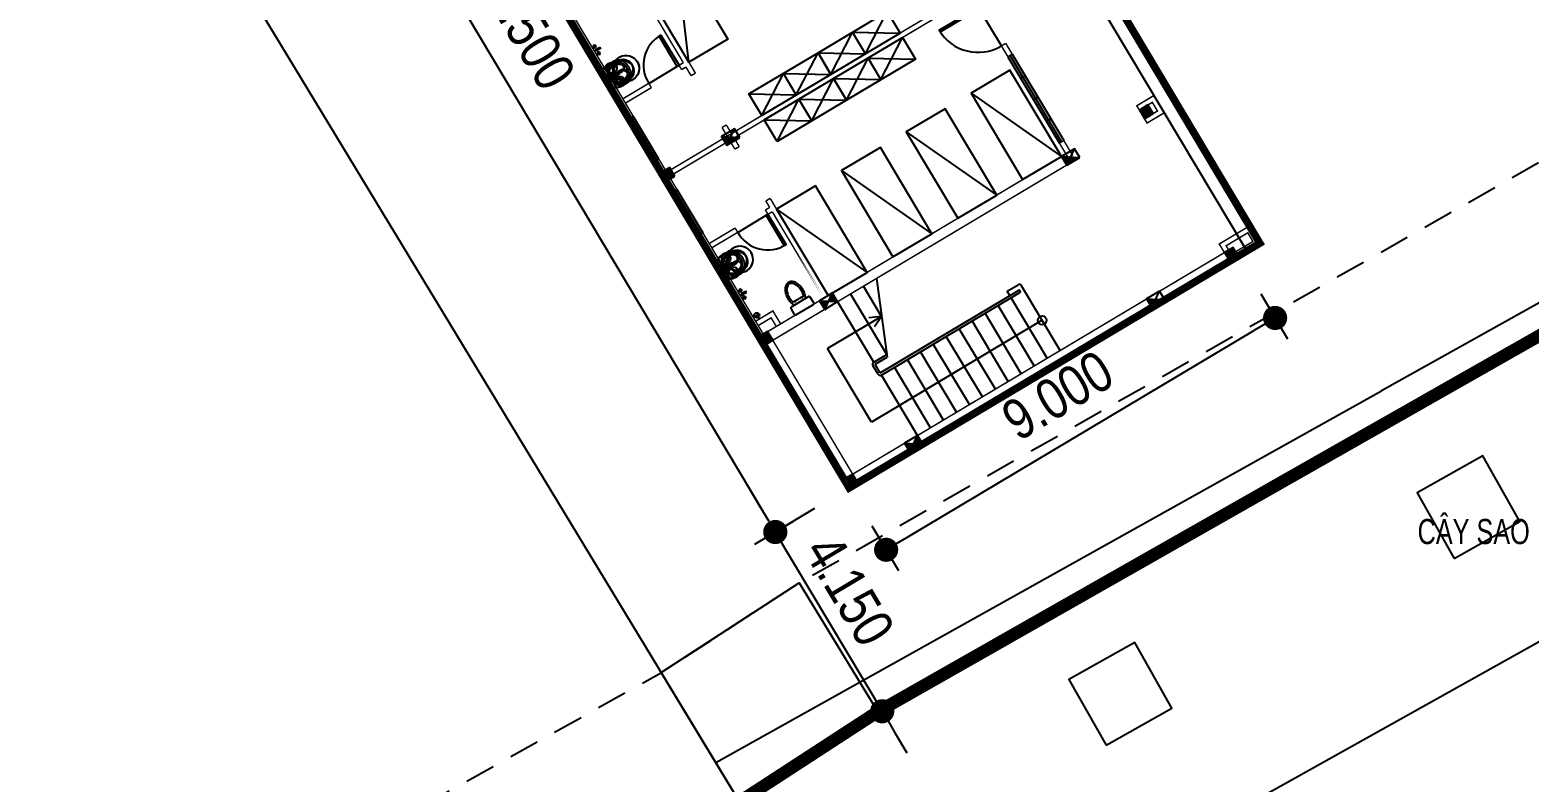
# Model space of a CAD drawing. Header units: millimetres. Extents: x 100 to 288, y -65 to 177.
# Drawn here: x 222.55 to 230, y 157.49 to 161.23 of the extents above; entities that cross this region are included whole.
import ezdxf

# ---------------------------------------------------------------- set-up
doc = ezdxf.new("R2010")
doc.units = ezdxf.units.MM
doc.header["$LTSCALE"] = 0.3
doc.header["$MEASUREMENT"] = 0
doc.header["$PDMODE"] = 2
doc.linetypes.add('DASHDOTX2', pattern=[2, 1, -0.5, 0, -0.5])
doc.linetypes.add('DASHED2', pattern=[0.375, 0.25, -0.125])
doc.layers.get('0').update_dxf_attribs({"linetype": 'CONTINUOUS', "lineweight": 13})
doc.layers.get('DEFPOINTS').update_dxf_attribs({"linetype": 'CONTINUOUS', "lineweight": 13})
for name, color, linetype in [('CHUSO', 141, 'CONTINUOUS'), ('HATCH1', 8, 'CONTINUOUS'), ('KT', 8, 'CONTINUOUS'), ('LAYER 1', 1, 'CONTINUOUS'), ('Layer2', 4, 'CONTINUOUS'), ('LAYER3', 34, 'CONTINUOUS'), ('LAYER5', 5, 'CONTINUOUS'), ('LAYER7', 7, 'CONTINUOUS'), ('THAY', 4, 'CONTINUOUS'), ('THIETBI', 25, 'CONTINUOUS'), ('TUONG', 7, 'CONTINUOUS')]:
    doc.layers.add(name, color=color, linetype=linetype)
doc.styles.add('ATTR', font='romans.shx', dxfattribs={"width": 0.8, "height": 0.7})
doc.styles.add('DIM', font='VAVON.TTF')
doc.styles.add('HELVE-KT', font='VHELVCN.TTF')
doc.linetypes.add('FENCELINE2', pattern='A,0.25,-0.1,[132,ltypeshp.shx,S=0.1,R=0,X=-0.1,Y=0],-0.1,1', length=1.45)
doc.dimstyles.new('1-400', dxfattribs={"dimtxt": 0.2, "dimasz": 0.12, "dimexe": 0.12, "dimexo": 0.2, "dimgap": 0.12, "dimtad": 1, "dimdec": 3, "dimlfac": 4, "dimzin": 4, "dimdsep": 46, "dimtxsty": 'HELVE-KT', "dimblk1": 'DOT', "dimblk2": 'DOT', "dimsah": 1, "dimcen": -0.18, "dimadec": 3, "dimazin": 0, "dimtfac": 1, "dimtdec": 3, "dimtmove": 2, "dimatfit": 3, "dimldrblk": 'DOT', "dimfxl": 0, "dimtolj": 1, "dimtzin": 4, "dimarcsym": 0})

# ---------------------------------------------------------------- blocks, each defined once
blk = doc.blocks.new('TOILET')
at = {"layer": 'THIETBI', "linetype": 'Continuous'}
for p, q in [((2.25, 0), (-2.25, 0)), ((-2.5, -0.25), (-2.5, -1.75)), ((-2.25, -2), (2.25, -2)), ((-1.33, -2.7), (1.33, -2.7)), ((-0.96, -2.48), (-0.96, -2.7)), ((-0.86, -2.48), (-0.96, -2.48)), ((-0.96, -2.7), (-0.86, -2.7)), ((-0.86, -2.7), (-0.86, -2.48)), ((0.86, -2.7), (0.86, -2.48)), ((0.86, -2.48), (0.96, -2.48)), ((0.96, -2.7), (0.86, -2.7)), ((0.96, -2.48), (0.96, -2.7)), ((2.5, -1.75), (2.5, -0.25))]:
    blk.add_line(p, q, dxfattribs=at)
for centre, radius, start, end in [((-2.25, -0.25), 0.25, 90, 180), ((2.25, -0.25), 0.25, 0, 90), ((-2.25, -1.75), 0.25, 180, 270), ((2.64, -4.01), 4.58, 164.9269, 180), ((1.34, -3.66), 3.23, 149.0966, 164.9269), ((2.64, -4.01), 4.18, 164.9269, 180), ((1.34, -3.66), 2.83, 160.176, 164.9269), ((-1.34, -3.66), 2.83, 15.0731, 19.824), ((-2.64, -4.01), 4.18, 0, 15.0731), ((-1.34, -3.66), 3.23, 15.0731, 30.9034), ((-2.64, -4.01), 4.58, 360, 15.0731), ((2.25, -1.75), 0.25, 270, 0), ((2.64, -4.01), 4.58, 180, 195.0731), ((1.34, -4.36), 3.23, 195.0731, 213.0315), ((2.64, -4.01), 4.18, 180, 195.0731), ((1.34, -4.36), 2.83, 195.0731, 213.0315), ((0.52, -4.9), 2.26, 213.0315, 237.5002), ((0.52, -4.9), 1.86, 213.0315, 237.5002), ((0, -5.71), 0.893, 237.5002, 270), ((0, -5.71), 0.893, 270, 302.4998), ((-0.52, -4.9), 1.86, 302.4998, 326.9685), ((-0.52, -4.9), 2.26, 302.4998, 326.9685), ((-1.34, -4.36), 2.83, 326.9685, 344.9269), ((-1.34, -4.36), 3.23, 326.9685, 344.9269), ((-2.64, -4.01), 4.18, 344.9269, 360), ((-2.64, -4.01), 4.58, 344.9269, 0), ((0, -5.71), 1.29, 237.5002, 270), ((0, -5.71), 1.29, 270, 302.4998)]:
    blk.add_arc(centre, radius, start, end, dxfattribs=at)
blk = doc.blocks.new('la')
at = {"layer": 'THIETBI', "linetype": 'Continuous'}
for p, q in [((-5933, 607097), (-5955, 607330)), ((-5944, 607224), (-5944, 607230)), ((-5467, 607097), (-5933, 607097)), ((-5700, 607139), (-5859, 607139)), ((-5859, 607122), (-5541, 607122)), ((-5759, 607200), (-5715, 607200)), ((-5759, 607183), (-5759, 607200)), ((-5759, 607167), (-5759, 607183)), ((-5700, 607167), (-5759, 607167)), ((-5700, 607278), (-5735, 607278)), ((-5720, 607192), (-5728, 607192)), ((-5728, 607175), (-5672, 607175)), ((-5726, 607183), (-5717, 607183)), ((-5710, 607250), (-5715, 607196)), ((-5700, 607309), (-5700, 607252)), ((-5665, 607278), (-5700, 607278)), ((-5641, 607167), (-5700, 607167)), ((-5541, 607139), (-5700, 607139)), ((-5685, 607196), (-5690, 607250)), ((-5685, 607200), (-5641, 607200)), ((-5675, 607183), (-5684, 607183)), ((-5672, 607192), (-5680, 607192)), ((-5641, 607200), (-5641, 607183)), ((-5641, 607183), (-5641, 607167)), ((-5446, 607330), (-5467, 607097)), ((-5456, 607230), (-5456, 607224))]:
    blk.add_line(p, q, dxfattribs=at)
for centre, radius in [((-5743, 607183), 17), ((-5700, 607278), 21.2), ((-5700, 607278), 17), ((-5658, 607183), 17)]:
    blk.add_circle(centre, radius, dxfattribs=at)
for centre, radius, start, end in [((-5787, 607339), 103, 150.4377, 180), ((-5744, 607315), 152, 126.1394, 150.4377), ((-5717, 607278), 198, 106.8299, 126.1394), ((-5699, 607218), 261, 90, 106.8299), ((-5699, 607218), 261, 73.1701, 90), ((-5681, 607278), 198, 53.8606, 73.1701), ((-5653, 607315), 152, 29.5623, 53.8606), ((-5611, 607339), 103, 0, 29.5623), ((-5810, 607330), 145, 180, 190.3889), ((-5859, 607224), 84.9, 180, 270), ((-5859, 607224), 102, 218.2453, 270), ((-5787, 607339), 103, 180, 209.5623), ((-5744, 607363), 152, 209.5623, 233.8606), ((-5717, 607401), 198, 233.8606, 253.1701), ((-5699, 607460), 261, 253.1701, 266.4587), ((-5720, 607196), 4.24, 270, 354.3929), ((-5700, 607232), 20, 59.7473, 120.2527), ((-5699, 607460), 261, 273.0264, 286.8299), ((-5680, 607196), 4.24, 185.6071, 270), ((-5681, 607401), 198, 286.8299, 306.1394), ((-5653, 607363), 152, 306.1394, 330.4377), ((-5541, 607224), 84.9, 270, 0), ((-5541, 607224), 102, 270, 321.7547), ((-5611, 607339), 103, 330.4377, 0)]:
    blk.add_arc(centre, radius, start, end, dxfattribs=at)
blk.add_spline([(-5446, 607330), (-5488, 607436), (-5558, 607489), (-5649, 607517), (-5751, 607517), (-5842, 607489), (-5912, 607436), (-5950, 607366), (-5955, 607330)], degree=3, dxfattribs=at)
blk = doc.blocks.new('WALFCT1T')
for p, q in [((-5.5, -1), (-5, -1)), ((-5.5, -2), (-5.5, -1)), ((-2.5, -2), (-5.5, -2)), ((-5, -2), (-5, -2.5)), ((-5, -2.5), (-3, -2.5)), ((-3, -1), (-2.5, -1)), ((-3, -2.5), (-3, -2)), ((-2.5, -1), (-2.5, -2)), ((-1, -0.5), (1, -0.5)), ((0.75, -5.5), (-0.75, -5.5)), ((2.5, -1), (3, -1)), ((2.5, -2), (2.5, -1)), ((5.5, -2), (2.5, -2)), ((3, -2), (3, -2.5)), ((3, -2.5), (5, -2.5)), ((5, -1), (5.5, -1)), ((5, -2.5), (5, -2)), ((5.5, -1), (5.5, -2))]:
    blk.add_line(p, q)
for points in [[(-3, 0), (-3, -1), (-5, -1), (-5, 0)], [(-0.25, -0.5), (-0.25, 0), (0.25, 0), (0.25, -0.5)], [(5, 0), (5, -1), (3, -1), (3, 0)]]:
    blk.add_lwpolyline(points, close=True)
for centre, start, end in [((-13.2658, -3.6195), 351.4554, 14.26943), ((13.2658, -3.6195), 165.7306, 188.5446)]:
    blk.add_arc(centre, 12.6562, start, end)
at = {"style": 'ATTR', "width": 0.8, "flags": 9}
blk.add_attdef('ESTCODE', (0, 0), '', height=0.7, dxfattribs=at)
blk = doc.blocks.new('NXM')
at = {"layer": 'LAYER7', "ltscale": 5}
h = blk.add_hatch(color=256, dxfattribs=at)
h.paths.add_polyline_path([(-121877.87, 340602.76), (-121877.77, 340602.86), (-121877.97, 340602.86)])
h.paths.add_polyline_path([(-121877.87, 340602.76), (-121877.97, 340602.86), (-121877.97, 340602.66)])
h.paths.add_polyline_path([(-121877.77, 340602.66), (-121877.87, 340602.76), (-121877.97, 340602.66)])
h.paths.add_polyline_path([(-121877.77, 340602.66), (-121877.77, 340602.86), (-121877.87, 340602.76)])
h = blk.add_hatch(color=256, dxfattribs=at)
h.paths.add_polyline_path([(-121874.57, 340602.76), (-121874.47, 340602.86), (-121874.67, 340602.86)])
h.paths.add_polyline_path([(-121874.57, 340602.76), (-121874.67, 340602.86), (-121874.67, 340602.66)])
h.paths.add_polyline_path([(-121874.47, 340602.66), (-121874.57, 340602.76), (-121874.67, 340602.66)])
h.paths.add_polyline_path([(-121874.47, 340602.66), (-121874.47, 340602.86), (-121874.57, 340602.76)])
h = blk.add_hatch(color=256, dxfattribs=at)
h.paths.add_polyline_path([(-121870.77, 340602.76), (-121870.67, 340602.86), (-121870.87, 340602.86)])
h.paths.add_polyline_path([(-121870.77, 340602.76), (-121870.87, 340602.86), (-121870.87, 340602.66)])
h.paths.add_polyline_path([(-121870.67, 340602.66), (-121870.77, 340602.76), (-121870.87, 340602.66)])
h.paths.add_polyline_path([(-121870.67, 340602.66), (-121870.67, 340602.86), (-121870.77, 340602.76)])
h = blk.add_hatch(color=256, dxfattribs=at)
h.paths.add_polyline_path([(-121877.77, 340601.46), (-121877.97, 340601.46), (-121877.87, 340601.31)])
h.paths.add_polyline_path([(-121877.97, 340601.16), (-121877.87, 340601.31), (-121877.97, 340601.46)], flags=16)
h.paths.add_polyline_path([(-121877.97, 340601.46), (-121877.97, 340601.16), (-121877.87, 340601.31)])
h.paths.add_polyline_path([(-121877.87, 340601.31), (-121877.97, 340601.16), (-121877.77, 340601.16)])
h = blk.add_hatch(color=256, dxfattribs=at)
h.paths.add_polyline_path([(-121874.47, 340601.46), (-121874.67, 340601.46), (-121874.57, 340601.31)])
h.paths.add_polyline_path([(-121874.67, 340601.16), (-121874.57, 340601.31), (-121874.67, 340601.46)])
h.paths.add_polyline_path([(-121874.67, 340601.46), (-121874.67, 340601.16), (-121874.57, 340601.31)])
h.paths.add_polyline_path([(-121874.57, 340601.31), (-121874.67, 340601.16), (-121874.47, 340601.16)])
h = blk.add_hatch(color=256, dxfattribs=at)
h.paths.add_polyline_path([(-121870.67, 340601.46), (-121870.87, 340601.46), (-121870.77, 340601.31)])
h.paths.add_polyline_path([(-121870.87, 340601.16), (-121870.77, 340601.31), (-121870.87, 340601.46)])
h = blk.add_hatch(color=256, dxfattribs=at)
h.paths.add_polyline_path([(-121877.77, 340595.86), (-121877.97, 340595.86), (-121877.87, 340595.71)])
h.paths.add_polyline_path([(-121877.97, 340595.56), (-121877.87, 340595.71), (-121877.97, 340595.86)])
h = blk.add_hatch(color=256, dxfattribs=at)
h.paths.add_polyline_path([(-121874.47, 340595.86), (-121874.67, 340595.86), (-121874.57, 340595.71)])
h.paths.add_polyline_path([(-121874.67, 340595.56), (-121874.57, 340595.71), (-121874.67, 340595.86)])
h = blk.add_hatch(color=256, dxfattribs=at)
h.paths.add_polyline_path([(-121877.87, 340593.96), (-121877.77, 340594.06), (-121877.97, 340594.06)])
h.paths.add_polyline_path([(-121877.87, 340593.96), (-121877.97, 340594.06), (-121877.97, 340593.86)])
h.paths.add_polyline_path([(-121877.77, 340593.86), (-121877.87, 340593.96), (-121877.97, 340593.86)])
h.paths.add_polyline_path([(-121877.77, 340593.86), (-121877.77, 340594.06), (-121877.87, 340593.96)])
h = blk.add_hatch(color=256, dxfattribs=at)
h.paths.add_polyline_path([(-121877.87, 340593.96), (-121877.77, 340594.06), (-121877.97, 340594.06)])
h.paths.add_polyline_path([(-121877.87, 340593.96), (-121877.97, 340594.06), (-121877.97, 340593.86)])
h.paths.add_polyline_path([(-121877.77, 340593.86), (-121877.87, 340593.96), (-121877.97, 340593.86)])
h.paths.add_polyline_path([(-121877.77, 340593.86), (-121877.77, 340594.06), (-121877.87, 340593.96)])
h = blk.add_hatch(color=256, dxfattribs=at)
h.paths.add_polyline_path([(-121874.57, 340593.96), (-121874.47, 340594.06), (-121874.67, 340594.06)])
h.paths.add_polyline_path([(-121874.57, 340593.96), (-121874.67, 340594.06), (-121874.67, 340593.86)])
h.paths.add_polyline_path([(-121874.47, 340593.86), (-121874.57, 340593.96), (-121874.67, 340593.86)])
h.paths.add_polyline_path([(-121874.47, 340593.86), (-121874.47, 340594.06), (-121874.57, 340593.96)])
h = blk.add_hatch(color=256, dxfattribs=at)
h.paths.add_polyline_path([(-121874.57, 340593.96), (-121874.47, 340594.06), (-121874.67, 340594.06)])
h.paths.add_polyline_path([(-121874.57, 340593.96), (-121874.67, 340594.06), (-121874.67, 340593.86)])
h.paths.add_polyline_path([(-121874.47, 340593.86), (-121874.57, 340593.96), (-121874.67, 340593.86)])
h.paths.add_polyline_path([(-121874.47, 340593.86), (-121874.47, 340594.06), (-121874.57, 340593.96)])
at = {"layer": 'LAYER 1', "ltscale": 5}
for p, q in [((-121874.081, 340602.678), (-121874.181, 340602.678)), ((-121874.081, 340602.728), (-121874.081, 340602.628)), ((-121877.07, 340597.86), (-121877.07, 340601.81)), ((-121877.07, 340601.81), (-121875.37, 340601.81)), ((-121875.37, 340600.56), (-121875.37, 340601.81)), ((-121874.67, 340600.26), (-121876.12, 340600.881)), ((-121875.37, 340600.56), (-121875.477, 340600.79)), ((-121875.37, 340600.56), (-121875.263, 340600.79))]:
    blk.add_line(p, q, dxfattribs=at)
for centre, radius in [((-121874.081, 340602.678), 0.05), ((-121877.07, 340597.86), 0.0877)]:
    blk.add_circle(centre, radius, dxfattribs=at)
at = {"layer": 'LAYER5', "linetype": 'Continuous'}
for p, q in [((-121871.12, 340602.86), (-121872.12, 340602.86)), ((-121872.12, 340602.81), (-121871.12, 340602.81)), ((-121871.12, 340602.76), (-121872.12, 340602.76)), ((-121871.62, 340602.86), (-121871.62, 340602.76)), ((-121870.42, 340602.86), (-121869.42, 340602.86)), ((-121869.42, 340602.81), (-121870.42, 340602.81)), ((-121870.42, 340602.76), (-121869.42, 340602.76)), ((-121869.92, 340602.86), (-121869.92, 340602.76)), ((-121876.37, 340601.16), (-121876.37, 340597.96)), ((-121876.32, 340601.21), (-121876.12, 340601.21)), ((-121876.32, 340601.16), (-121876.12, 340601.16)), ((-121876.32, 340601.16), (-121876.32, 340597.96)), ((-121876.12, 340601.16), (-121876.12, 340600.881)), ((-121876.07, 340601.16), (-121876.07, 340600.86)), ((-121872.22, 340595.76), (-121874.22, 340595.76)), ((-121873.72, 340595.76), (-121873.72, 340595.66)), ((-121873.22, 340595.76), (-121873.22, 340595.66)), ((-121872.72, 340595.76), (-121872.72, 340595.66)), ((-121874.22, 340595.71), (-121872.22, 340595.71)), ((-121872.22, 340595.66), (-121874.22, 340595.66))]:
    blk.add_line(p, q, dxfattribs=at)
for points in [[(-121872.47, 340601.46), (-121872.47, 340601.5), (-121873.17, 340601.5), (-121873.17, 340601.46)], [(-121869.02, 340601.46), (-121869.02, 340601.5), (-121868.32, 340601.5), (-121868.32, 340601.46)], [(-121871.07, 340595.76), (-121871.11, 340595.76), (-121871.11, 340596.66), (-121871.07, 340596.66)]]:
    blk.add_lwpolyline(points, close=True, dxfattribs=at)
for centre, radius, start, end in [((-121872.49, 340601.48), 0.68, 88.3153, 181.6847), ((-121869, 340601.48), 0.68, 358.3153, 91.6847), ((-121876.32, 340601.16), 0.05, 90, 180), ((-121876.12, 340601.16), 0.05, 0, 90), ((-121876.345, 340597.96), 0.025, 180, 0), ((-121871.066, 340595.76), 0.904, 90.2526, 180)]:
    blk.add_arc(centre, radius, start, end, dxfattribs=at)
at = {"layer": 'LAYER7', "ltscale": 5}
for p, q in [((-121877.97, 340602.86), (-121877.77, 340602.66)), ((-121877.77, 340602.86), (-121877.97, 340602.66)), ((-121874.67, 340602.86), (-121874.47, 340602.66)), ((-121874.47, 340602.86), (-121874.67, 340602.66)), ((-121870.87, 340602.86), (-121870.67, 340602.66)), ((-121870.67, 340602.86), (-121870.87, 340602.66)), ((-121872.47, 340602.16), (-121872.47, 340601.46)), ((-121869.02, 340602.16), (-121869.02, 340601.46)), ((-121877.97, 340601.46), (-121877.77, 340601.16)), ((-121877.77, 340601.46), (-121877.97, 340601.16)), ((-121874.67, 340601.46), (-121874.47, 340601.16)), ((-121874.47, 340601.46), (-121874.67, 340601.16)), ((-121870.87, 340601.46), (-121870.67, 340601.16)), ((-121870.67, 340601.46), (-121870.87, 340601.16)), ((-121877.77, 340601.16), (-121876.37, 340601.16)), ((-121876.07, 340601.16), (-121874.67, 340601.16)), ((-121877.77, 340600.86), (-121876.37, 340600.86)), ((-121876.07, 340600.86), (-121874.67, 340600.86)), ((-121877.77, 340600.56), (-121876.37, 340600.56)), ((-121875.37, 340600.56), (-121874.67, 340600.56)), ((-121877.77, 340600.26), (-121876.37, 340600.26)), ((-121877.77, 340599.96), (-121876.37, 340599.96)), ((-121877.77, 340599.66), (-121876.37, 340599.66)), ((-121877.77, 340599.36), (-121876.37, 340599.36)), ((-121877.77, 340599.06), (-121876.37, 340599.06)), ((-121877.77, 340598.76), (-121876.37, 340598.76)), ((-121877.77, 340598.46), (-121876.37, 340598.46)), ((-121877.77, 340598.16), (-121876.37, 340598.16)), ((-121876.32, 340598.16), (-121876.22, 340598.16)), ((-121876.22, 340598.16), (-121876.22, 340597.91)), ((-121877.77, 340597.86), (-121876.27, 340597.86)), ((-121877.97, 340595.86), (-121877.77, 340595.56)), ((-121877.77, 340595.86), (-121877.97, 340595.56)), ((-121874.67, 340595.86), (-121874.47, 340595.56)), ((-121874.47, 340595.86), (-121874.67, 340595.56)), ((-121871.97, 340595.76), (-121871.07, 340595.76)), ((-121877.97, 340595.56), (-121877.97, 340593.86)), ((-121877.97, 340594.06), (-121877.77, 340593.86)), ((-121877.77, 340594.06), (-121877.97, 340593.86)), ((-121877.97, 340594.06), (-121877.77, 340593.86)), ((-121877.77, 340594.06), (-121877.97, 340593.86)), ((-121874.67, 340594.06), (-121874.47, 340593.86)), ((-121874.47, 340594.06), (-121874.67, 340593.86)), ((-121874.67, 340594.06), (-121874.47, 340593.86)), ((-121874.47, 340594.06), (-121874.67, 340593.86)), ((-121877.97, 340593.66), (-121855.47, 340593.66)), ((-121877.97, 340593.36), (-121855.47, 340593.36))]:
    blk.add_line(p, q, dxfattribs=at)
at = {"layer": 'LAYER7', "ltscale": 5, "const_width": 0.03}
for points in [[(-121877.97, 340595.56), (-121877.97, 340602.86)], [(-121877.97, 340602.86), (-121874.57, 340602.86)], [(-121877.77, 340602.86), (-121877.77, 340595.56)], [(-121877.77, 340602.66), (-121874.67, 340602.66)], [(-121874.67, 340602.86), (-121874.67, 340595.66)], [(-121872.12, 340602.86), (-121874.57, 340602.86)], [(-121872.12, 340602.76), (-121874.57, 340602.76)], [(-121874.47, 340602.86), (-121874.47, 340595.66)], [(-121874.47, 340602.36), (-121874.17, 340602.36), (-121874.17, 340602.76)], [(-121874.47, 340602.46), (-121874.27, 340602.46), (-121874.27, 340602.76)], [(-121872.47, 340602.16), (-121872.47, 340602.76)], [(-121872.47, 340602.76), (-121872.47, 340602.16)], [(-121872.37, 340602.16), (-121872.37, 340602.76)], [(-121872.37, 340602.16), (-121872.37, 340602.76)], [(-121870.77, 340602.86), (-121871.12, 340602.86)], [(-121870.77, 340602.76), (-121871.12, 340602.76)], [(-121870.82, 340602.86), (-121870.82, 340595.66)], [(-121870.77, 340602.86), (-121870.42, 340602.86)], [(-121870.77, 340602.76), (-121870.42, 340602.76)], [(-121870.72, 340602.86), (-121870.72, 340595.66)], [(-121869.42, 340602.86), (-121866.97, 340602.86)], [(-121869.42, 340602.76), (-121866.97, 340602.76)], [(-121869.12, 340602.16), (-121869.12, 340602.76)], [(-121869.12, 340602.16), (-121869.12, 340602.76)], [(-121869.02, 340602.16), (-121869.02, 340602.76)], [(-121869.02, 340602.76), (-121869.02, 340602.16)], [(-121872.47, 340602.16), (-121872.37, 340602.16)], [(-121869.02, 340602.16), (-121869.12, 340602.16)], [(-121872.47, 340601.36), (-121872.47, 340601.46)], [(-121872.47, 340601.46), (-121872.47, 340601.36)], [(-121872.47, 340601.46), (-121872.37, 340601.46)], [(-121872.37, 340601.36), (-121872.37, 340601.46)], [(-121872.37, 340601.36), (-121872.37, 340601.46)], [(-121869.12, 340601.36), (-121869.12, 340601.46)], [(-121869.12, 340601.36), (-121869.12, 340601.46)], [(-121869.02, 340601.46), (-121869.12, 340601.46)], [(-121869.02, 340601.36), (-121869.02, 340601.46)], [(-121869.02, 340601.46), (-121869.02, 340601.36)], [(-121874.47, 340601.26), (-121872.37, 340601.26)], [(-121872.42, 340601.26), (-121872.22, 340601.26)], [(-121872.37, 340601.36), (-121872.22, 340601.36)], [(-121871.02, 340601.36), (-121870.82, 340601.36)], [(-121871.02, 340601.26), (-121870.82, 340601.26)], [(-121870.52, 340601.36), (-121870.72, 340601.36)], [(-121870.52, 340601.26), (-121870.72, 340601.26)], [(-121869.12, 340601.36), (-121869.32, 340601.36)], [(-121869.12, 340601.26), (-121869.32, 340601.26)], [(-121867.02, 340601.26), (-121869.12, 340601.26)], [(-121874.57, 340595.76), (-121874.22, 340595.76)], [(-121872.22, 340595.76), (-121871.97, 340595.76)], [(-121871.97, 340595.76), (-121871.97, 340595.66)], [(-121877.97, 340595.56), (-121877.97, 340593.86), (-121877.77, 340593.86), (-121877.77, 340595.56)], [(-121874.57, 340595.66), (-121874.22, 340595.66)], [(-121872.22, 340595.66), (-121871.97, 340595.66)]]:
    blk.add_lwpolyline(points, dxfattribs=at)
at = {"layer": 'LAYER7', "ltscale": 5}
for points in [[(-121877.97, 340602.66), (-121877.77, 340602.66), (-121877.77, 340602.86), (-121877.97, 340602.86)], [(-121874.67, 340602.66), (-121874.47, 340602.66), (-121874.47, 340602.86), (-121874.67, 340602.86)], [(-121870.87, 340602.66), (-121870.67, 340602.66), (-121870.67, 340602.86), (-121870.87, 340602.86)], [(-121877.97, 340601.16), (-121877.77, 340601.16), (-121877.77, 340601.46), (-121877.97, 340601.46)], [(-121874.67, 340601.16), (-121874.47, 340601.16), (-121874.47, 340601.46), (-121874.67, 340601.46)], [(-121870.87, 340601.16), (-121870.67, 340601.16), (-121870.67, 340601.46), (-121870.87, 340601.46)], [(-121877.97, 340595.56), (-121877.77, 340595.56), (-121877.77, 340595.86), (-121877.97, 340595.86)], [(-121874.67, 340595.56), (-121874.47, 340595.56), (-121874.47, 340595.86), (-121874.67, 340595.86)], [(-121877.97, 340593.86), (-121877.77, 340593.86), (-121877.77, 340594.06), (-121877.97, 340594.06)], [(-121877.97, 340593.86), (-121877.77, 340593.86), (-121877.77, 340594.06), (-121877.97, 340594.06)], [(-121874.67, 340593.86), (-121874.47, 340593.86), (-121874.47, 340594.06), (-121874.67, 340594.06)], [(-121874.67, 340593.86), (-121874.47, 340593.86), (-121874.47, 340594.06), (-121874.67, 340594.06)]]:
    blk.add_lwpolyline(points, close=True, dxfattribs=at)
at = {"layer": 'LAYER7', "ltscale": 5, "const_width": 0.03}
for points in [[(-121874.47, 340601.36), (-121872.47, 340601.36), (-121872.47, 340601.36), (-121874.47, 340601.36)], [(-121867.02, 340601.36), (-121869.02, 340601.36), (-121869.02, 340601.36), (-121867.02, 340601.36)], [(-121877.97, 340593.36), (-121877.57, 340593.36), (-121877.57, 340594.06), (-121877.97, 340594.06)], [(-121877.87, 340593.46), (-121877.67, 340593.46), (-121877.67, 340593.96), (-121877.87, 340593.96)], [(-121874.77, 340593.66), (-121874.37, 340593.66), (-121874.37, 340594.06), (-121874.77, 340594.06)], [(-121874.67, 340593.76), (-121874.47, 340593.76), (-121874.47, 340593.96), (-121874.67, 340593.96)]]:
    blk.add_lwpolyline(points, close=True, dxfattribs=at)
at = {"layer": 'LAYER7', "ltscale": 5}
blk.add_arc((-121876.27, 340597.91), 0.05, 270, 0, dxfattribs=at)
at = {"layer": 'THIETBI', "ltscale": 5}
for p, q in [((-121872.47, 340601.26), (-121874.47, 340600.36)), ((-121869.07, 340601.26), (-121867.07, 340600.36)), ((-121871.32, 340600.56), (-121870.82, 340599.76)), ((-121870.82, 340600.56), (-121871.32, 340599.76)), ((-121870.72, 340600.56), (-121870.22, 340599.76)), ((-121870.22, 340600.56), (-121870.72, 340599.76)), ((-121872.47, 340599.76), (-121874.47, 340598.86)), ((-121871.32, 340599.76), (-121870.82, 340598.96)), ((-121870.82, 340599.76), (-121871.32, 340598.96)), ((-121870.72, 340599.76), (-121870.22, 340598.96)), ((-121870.22, 340599.76), (-121870.72, 340598.96)), ((-121871.32, 340598.96), (-121870.82, 340598.16)), ((-121870.82, 340598.96), (-121871.32, 340598.16)), ((-121870.72, 340598.96), (-121870.22, 340598.16)), ((-121870.22, 340598.96), (-121870.72, 340598.16)), ((-121872.47, 340598.26), (-121874.47, 340597.36)), ((-121871.32, 340598.16), (-121870.82, 340597.36)), ((-121870.82, 340598.16), (-121871.32, 340597.36)), ((-121870.72, 340598.16), (-121870.22, 340597.36)), ((-121870.22, 340598.16), (-121870.72, 340597.36)), ((-121872.47, 340596.76), (-121874.47, 340595.86))]:
    blk.add_line(p, q, dxfattribs=at)
for points in [[(-121874.47, 340601.26), (-121874.47, 340600.36), (-121872.47, 340600.36), (-121872.47, 340601.26)], [(-121867.07, 340601.26), (-121867.07, 340600.36), (-121869.07, 340600.36), (-121869.07, 340601.26)], [(-121871.32, 340600.56), (-121870.82, 340600.56), (-121870.82, 340598.96), (-121871.32, 340598.96)], [(-121870.72, 340600.56), (-121870.22, 340600.56), (-121870.22, 340598.96), (-121870.72, 340598.96)], [(-121874.47, 340599.76), (-121874.47, 340598.86), (-121872.47, 340598.86), (-121872.47, 340599.76)], [(-121871.32, 340598.96), (-121870.82, 340598.96), (-121870.82, 340597.36), (-121871.32, 340597.36)], [(-121870.72, 340598.96), (-121870.22, 340598.96), (-121870.22, 340597.36), (-121870.72, 340597.36)], [(-121874.47, 340598.26), (-121874.47, 340597.36), (-121872.47, 340597.36), (-121872.47, 340598.26)], [(-121874.47, 340596.76), (-121874.47, 340595.86), (-121872.47, 340595.86), (-121872.47, 340596.76)]]:
    blk.add_lwpolyline(points, close=True, dxfattribs=at)
for points in [[(-121871.32, 340599.76), (-121870.82, 340599.76)], [(-121870.72, 340599.76), (-121870.22, 340599.76)], [(-121871.32, 340598.16), (-121870.82, 340598.16)], [(-121870.72, 340598.16), (-121870.22, 340598.16)]]:
    blk.add_lwpolyline(points, dxfattribs=at)
at = {"layer": 'TUONG', "linetype": 'ByBlock', "ltscale": 5, "const_width": 0.03}
for points in [[(-121872.12, 340602.76), (-121872.12, 340602.86)], [(-121871.12, 340602.76), (-121871.12, 340602.86)], [(-121870.42, 340602.76), (-121870.42, 340602.86)], [(-121869.42, 340602.76), (-121869.42, 340602.86)], [(-121872.22, 340601.26), (-121872.22, 340601.36)], [(-121871.02, 340601.26), (-121871.02, 340601.36)], [(-121870.52, 340601.26), (-121870.52, 340601.36)], [(-121869.32, 340601.26), (-121869.32, 340601.36)], [(-121874.22, 340595.66), (-121874.22, 340595.76)], [(-121872.22, 340595.66), (-121872.22, 340595.76)]]:
    blk.add_lwpolyline(points, dxfattribs=at)
at = {"layer": 'CHUSO', "linetype": 'Continuous', "xscale": 0.09000000002561137, "yscale": 0.09000000002561137, "zscale": 0.09, "rotation": 90}
blk.add_blockref('TOILET', (-121874.47, 340601.805), dxfattribs=at)
at = {"layer": 'KT', "yscale": 0.0009999999310821295, "zscale": 0.001, "rotation": 180}
for p, xscale in [((-121878.654, 341209.857), 0.0009999999892897904), ((-121862.836, 341209.857), -0.0009999999892897904)]:
    blk.add_blockref('la', p, dxfattribs=dict(at, xscale=xscale))
at = {"layer": 'LAYER3', "linetype": 'Continuous', "ltscale": 0.4, "yscale": 0.02000000001862645, "zscale": 0.02}
for p, xscale in [((-121873.571, 340602.735), -0.02000000001862645), ((-121867.919, 340602.735), 0.02000000001862645)]:
    blk.add_blockref('WALFCT1T', p, dxfattribs=dict(at, xscale=xscale))
blk = doc.blocks.new('_DOT')
at = {"color": 0, "linetype": 'ByBlock'}
blk.add_line((-0.5, 0), (-1, 0), dxfattribs=at)
at = {"color": 0, "linetype": 'ByBlock', "const_width": 0.5}
blk.add_lwpolyline([(-0.25, 0, 1), (0.25, 0, 1)], format="xyb", close=True, dxfattribs=at)
blk = doc.blocks.new('*D172')
at = {"layer": 'DEFPOINTS', "color": 0, "lineweight": -2, "ltscale": 5}
for p in [(223.7367, 163.7857), (226.618, 158.9547), (226.2509, 158.7357)]:
    blk.add_point(p, dxfattribs=at)
at = {"layer": 'LAYER 1', "color": 0, "lineweight": -2, "ltscale": 5}
for p, q in [((223.5649, 163.6832), (223.2665, 163.5052)), ((223.431, 163.4636), (226.1894, 158.8388)), ((226.4463, 158.8523), (226.1478, 158.6743))]:
    blk.add_line(p, q, dxfattribs=at)
at = {"layer": 'LAYER 1', "color": 0, "lineweight": -2, "ltscale": 5, "xscale": 0.12, "yscale": 0.12, "zscale": 0.12}
for p, rotation in [((223.3695, 163.5667), 120.8132059783104), ((226.2509, 158.7357), 300.8132059783104)]:
    blk.add_blockref('_DOT', p, dxfattribs=dict(at, rotation=rotation))
at = {"layer": 'LAYER 1', "color": 0, "ltscale": 5, "insert": (225.001, 161.265), "char_height": 0.2, "attachment_point": 5, "rotation": 300.81321, "style": 'HELVE-KT'}
blk.add_mtext('\\A1;22.500', dxfattribs=at)
blk = doc.blocks.new('*D173')
at = {"layer": 'DEFPOINTS', "color": 0, "lineweight": -2, "ltscale": 5}
for p in [(226.5107, 158.8907), (227.1564, 158.0677), (226.782, 157.8444)]:
    blk.add_point(p, dxfattribs=at)
at = {"layer": 'LAYER 1', "color": 0, "lineweight": -2, "ltscale": 5}
for p, q in [((226.1891, 158.8386), (226.1276, 158.9417)), ((226.3389, 158.7882), (226.1475, 158.6741)), ((226.2506, 158.7355), (226.782, 157.8444)), ((226.9847, 157.9653), (226.679, 157.783)), ((226.8435, 157.7414), (226.905, 157.6383))]:
    blk.add_line(p, q, dxfattribs=at)
at = {"layer": 'LAYER 1', "color": 0, "lineweight": -2, "ltscale": 5, "xscale": 0.12, "yscale": 0.12, "zscale": 0.12}
for p, rotation in [((226.2506, 158.7355), 300.8132059783104), ((226.782, 157.8444), 120.8132059783104)]:
    blk.add_blockref('_DOT', p, dxfattribs=dict(at, rotation=rotation))
at = {"layer": 'LAYER 1', "color": 0, "ltscale": 5, "insert": (226.6187, 158.4457), "char_height": 0.2, "attachment_point": 5, "rotation": 300.81321, "style": 'HELVE-KT'}
blk.add_mtext('\\A1;4.150', dxfattribs=at)
blk = doc.blocks.new('*D174')
at = {"layer": 'DEFPOINTS', "color": 0, "lineweight": -2, "ltscale": 5}
for p in [(228.5603, 160.0907), (228.7338, 159.7998), (226.6279, 158.9382)]:
    blk.add_point(p, dxfattribs=at)
at = {"layer": 'LAYER 1', "color": 0, "lineweight": -2, "ltscale": 5}
for p, q in [((228.6627, 159.9189), (228.7953, 159.6967)), ((226.9045, 158.7087), (228.6307, 159.7383)), ((226.7303, 158.7664), (226.8629, 158.5442))]:
    blk.add_line(p, q, dxfattribs=at)
at = {"layer": 'LAYER 1', "color": 0, "lineweight": -2, "ltscale": 5, "xscale": 0.12, "yscale": 0.12, "zscale": 0.12}
for p, rotation in [((228.7338, 159.7998), 30.81320597688879), ((226.8014, 158.6472), 210.8132059768888)]:
    blk.add_blockref('_DOT', p, dxfattribs=dict(at, rotation=rotation))
at = {"layer": 'LAYER 1', "color": 0, "ltscale": 5, "insert": (227.6538, 159.4143), "char_height": 0.2, "attachment_point": 5, "rotation": 30.81321, "style": 'HELVE-KT'}
blk.add_mtext('\\A1;9.000', dxfattribs=at)

msp = doc.modelspace()

# ---------------------------------------------------------------- linework, layer by layer
at = {"layer": 'HATCH1', "ltscale": 5}
for points in [[(239.94924, 165.40642), (229.26167, 159.43739), (229.26167, 159.43739), (229.26167, 159.43739)], [(205.54885, 162.0592), (207.6813, 158.36758), (210.29692, 153.86481), (211.64881, 151.54779), (212.8484, 150.31658), (213.96808, 149.78445), (214.86674, 149.83302), (215.82635, 150.25173), (218.96558, 151.99809), (232.76634, 159.71189), (237.32708, 162.27229), (239.94924, 163.7287)], [(225.95458, 157.59037), (229.26167, 159.43739)]]:
    msp.add_lwpolyline(points, dxfattribs=at)
at = {"layer": 'HATCH1'}
for points in [[(205.54885, 162.0592), (207.6813, 158.36758), (210.29692, 153.86481), (211.64881, 151.54779), (212.8484, 150.31658), (213.96808, 149.78445), (214.86674, 149.83302), (215.82635, 150.25173), (218.96558, 151.99809), (232.76634, 159.71189), (237.32708, 162.27229), (239.94924, 163.7287)], [(226.76003, 157.84225), (226.76003, 157.84225), (231.72418, 160.66597)]]:
    msp.add_lwpolyline(points, dxfattribs=at)
at = {"layer": 'HATCH1', "linetype": 'FENCELINE2'}
msp.add_lwpolyline([(216.0562, 152.65463), (212.82875, 157.89972), (213.59128, 158.3564), (222.38919, 163.47685), (226.07292, 157.39499)], dxfattribs=at)
at = {"layer": 'HATCH1'}
for points in [[(229.62329, 158.60399), (229.95002, 158.78804), (229.76597, 159.11477), (229.43924, 158.93072)], [(227.8939, 157.67568), (228.22063, 157.85973), (228.03658, 158.18646), (227.70985, 158.00241)]]:
    msp.add_lwpolyline(points, close=True, dxfattribs=at)
at = {"layer": 'HATCH1', "linetype": 'Continuous', "ltscale": 0.7}
msp.add_lwpolyline([(225.68416, 158.03684), (226.36969, 158.48307), (226.76003, 157.84225), (226.07292, 157.39499), (225.68416, 158.03684)], close=True, dxfattribs=at)
at = {"layer": 'LAYER 1', "linetype": 'DASHED2', "lineweight": -2, "ltscale": 2, "flags": 128}
msp.add_lwpolyline([(205.54885, 167.04076), (214.48021, 151.71265), (216.07384, 152.66518), (225.68494, 158.03734), (226.36969, 158.48306), (228.95422, 159.95321), (231.34751, 161.31457), (233.48042, 162.57894), (235.20971, 163.60404), (235.52051, 163.78828), (235.62041, 163.84781), (236.20577, 164.17473), (237.50729, 164.90163), (238.91874, 165.68993), (239.94924, 166.26547)], dxfattribs=at)
at = {"layer": 'Layer2', "linetype": 'DASHDOTX2', "lineweight": -2, "ltscale": 0.0001, "const_width": 0.0375, "flags": 128}
msp.add_lwpolyline([(226.61804, 158.95469), (223.73668, 163.78567), (225.77643, 165.00224), (228.65778, 160.17126)], close=True, dxfattribs=at)
at = {"layer": 'THAY', "linetype": 'DASHDOTX2', "lineweight": -2, "const_width": 0.0625, "flags": 128}
msp.add_lwpolyline([(214.21401, 150.67978), (216.44928, 152.01582), (226.07292, 157.39499), (226.76003, 157.84225), (229.32505, 159.30129), (231.72418, 160.66597), (233.86287, 161.93377), (235.59216, 162.95887), (235.90369, 163.14355), (235.9953, 163.19813), (236.57148, 163.51993), (237.873, 164.24683), (239.28444, 165.03513), (239.94924, 165.40642)], dxfattribs=at)

# ---------------------------------------------------------------- block references
at = {"layer": 'Layer2', "linetype": 'DASHDOTX2', "lineweight": -2, "ltscale": 0.0001, "xscale": 0.2499999999990109, "yscale": 0.2500000000145519, "zscale": 0.25, "rotation": 120.8132059761627}
msp.add_blockref('NXM', (57749.8979, 69945.1031), dxfattribs=at)

# ---------------------------------------------------------------- texts
at = {"layer": 'HATCH1', "style": 'DIM', "width": 0.75}
msp.add_text('CAÂY SAO', height=0.125001, dxfattribs=at).set_placement((229.44159, 158.67542))

# ---------------------------------------------------------------- dimensions: what is measured, and where the dimension line sits
at = {"layer": 'LAYER 1', "ltscale": 5}
dim = msp.add_linear_dim(base=(226.25088, 158.73572), p1=(223.73668, 163.78567), p2=(226.61802, 158.9547), angle=120.813206, dimstyle='1-400', dxfattribs=at)
dim.commit()
dim.dimension.update_dxf_attribs({"geometry": '*D172', "text_midpoint": (225.00098, 161.26499)})
dim = msp.add_aligned_dim(p1=(226.62789, 158.93816), p2=(228.56028, 160.0907), distance=-0.33876, dimstyle='1-400', dxfattribs=at)
dim.commit()
dim.dimension.update_dxf_attribs({"geometry": '*D174', "text_midpoint": (227.65383, 159.41427)})
dim = msp.add_linear_dim(base=(226.78204, 157.84443), p1=(226.51067, 158.89067), p2=(227.15644, 158.06773), angle=120.813206, dimstyle='1-400', dxfattribs=at)
dim.commit()
dim.dimension.update_dxf_attribs({"geometry": '*D173', "text_midpoint": (226.61872, 158.44568), "dimtype": 160})

doc.saveas('drawing.dxf')
